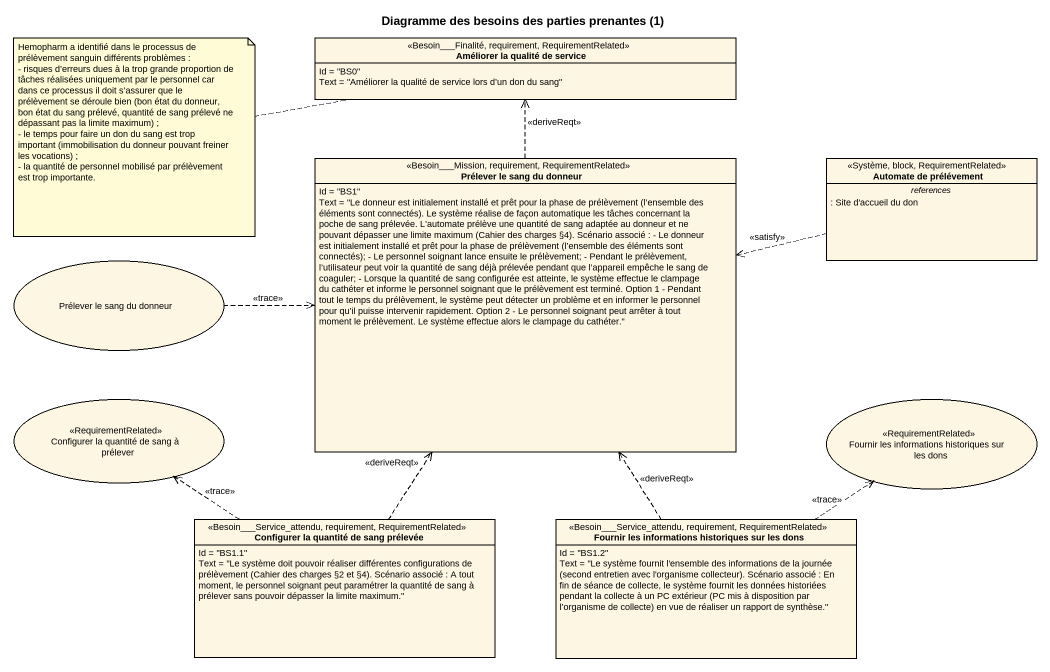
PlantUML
@startuml
title Diagramme des besoins des parties prenantes (1)
allowmixing
hide circle
hide empty members
class "Améliorer la qualité de service" as Améliorer_la_qualité_de <<Besoin___Finalité, requirement, RequirementRelated>> {
  Id = "BS0"
  Text = "Améliorer la qualité de service lors d’un don du sang"
}
class "Prélever le sang du donneur" as Prélever_le_sang_du_donneur <<Besoin___Mission, requirement, RequirementRelated>> {
  Id = "BS1"
  {field} Text = "Le donneur est initialement installé et prêt pour la phase de prélèvement (l’ensemble des éléments sont connectés). Le système réalise de façon automatique les tâches concernant la poche de sang prélevée. L’automate prélève une quantité de sang adaptée au donneur et ne pouvant dépasser une limite maximum (Cahier des charges §4). Scénario associé : - Le donneur est initialement installé et prêt pour la phase de prélèvement (l’ensemble des éléments sont connectés); - Le personnel soignant lance ensuite le prélèvement; - Pendant le prélèvement, l’utilisateur peut voir la quantité de sang déjà prélevée pendant que l’appareil empêche le sang de coaguler; - Lorsque la quantité de sang configurée est atteinte, le système effectue le clampage du cathéter et informe le personnel soignant que le prélèvement est terminé. Option 1 - Pendant tout le temps du prélèvement, le système peut détecter un problème et en informer le personnel pour qu’il puisse intervenir rapidement. Option 2 - Le personnel soignant peut arrêter à tout moment le prélèvement. Le système effectue alors le clampage du cathéter."
}
class "Automate de prélévement" as Automate_de_prélévement <<Système, block, RequirementRelated>> {
  -- references --
  : Site d'accueil du don
}
usecase "Prélever le sang du donneur" as Prélever_le_sang_du_donneur_2
usecase "Configurer la quantité de sang à prélever" as Configurer_la_quantité_de <<RequirementRelated>>
usecase "Fournir les informations historiques sur les dons" as Fournir_les_informations <<RequirementRelated>>
class "Configurer la quantité de sang prélevée" as Configurer_la_quantité_de_2 <<Besoin___Service_attendu, requirement, RequirementRelated>> {
  Id = "BS1.1"
  {field} Text = "Le système doit pouvoir réaliser différentes configurations de prélèvement (Cahier des charges §2 et §4). Scénario associé : A tout moment, le personnel soignant peut paramétrer la quantité de sang à prélever sans pouvoir dépasser la limite maximum."
}
class "Fournir les informations historiques sur les dons" as Fournir_les_informations_2 <<Besoin___Service_attendu, requirement, RequirementRelated>> {
  Id = "BS1.2"
  {field} Text = "Le système fournit l'ensemble des informations de la journée (second entretien avec l'organisme collecteur). Scénario associé : En fin de séance de collecte, le système fournit les données historiées pendant la collecte à un PC extérieur (PC mis à disposition par l’organisme de collecte) en vue de réaliser un rapport de synthèse."
}
Prélever_le_sang_du_donneur .up.> Améliorer_la_qualité_de : <<deriveReqt>>
Automate_de_prélévement .left.> Prélever_le_sang_du_donneur : <<satisfy>>
Prélever_le_sang_du_donneur_2 .right.> Prélever_le_sang_du_donneur : <<trace>>
Configurer_la_quantité_de_2 .up.> Prélever_le_sang_du_donneur : <<deriveReqt>>
Configurer_la_quantité_de_2 .up.> Configurer_la_quantité_de : <<trace>>
Fournir_les_informations_2 .up.> Prélever_le_sang_du_donneur : <<deriveReqt>>
Fournir_les_informations_2 .up.> Fournir_les_informations : <<trace>>
note left of Améliorer_la_qualité_de
  Hemopharm a identifié dans le processus de prélèvement sanguin différents problèmes :
  - risques d’erreurs dues à la trop grande proportion de tâches réalisées uniquement par le personnel car dans ce processus il doit s’assurer que le prélèvement se déroule bien (bon état du donneur, bon état du sang prélevé, quantité de sang prélevé ne dépassant pas la limite maximum) ;
  - le temps pour faire un don du sang est trop important (immobilisation du donneur pouvant freiner les vocations) ;
  - la quantité de personnel mobilisé par prélèvement est trop importante.
end note
@enduml
